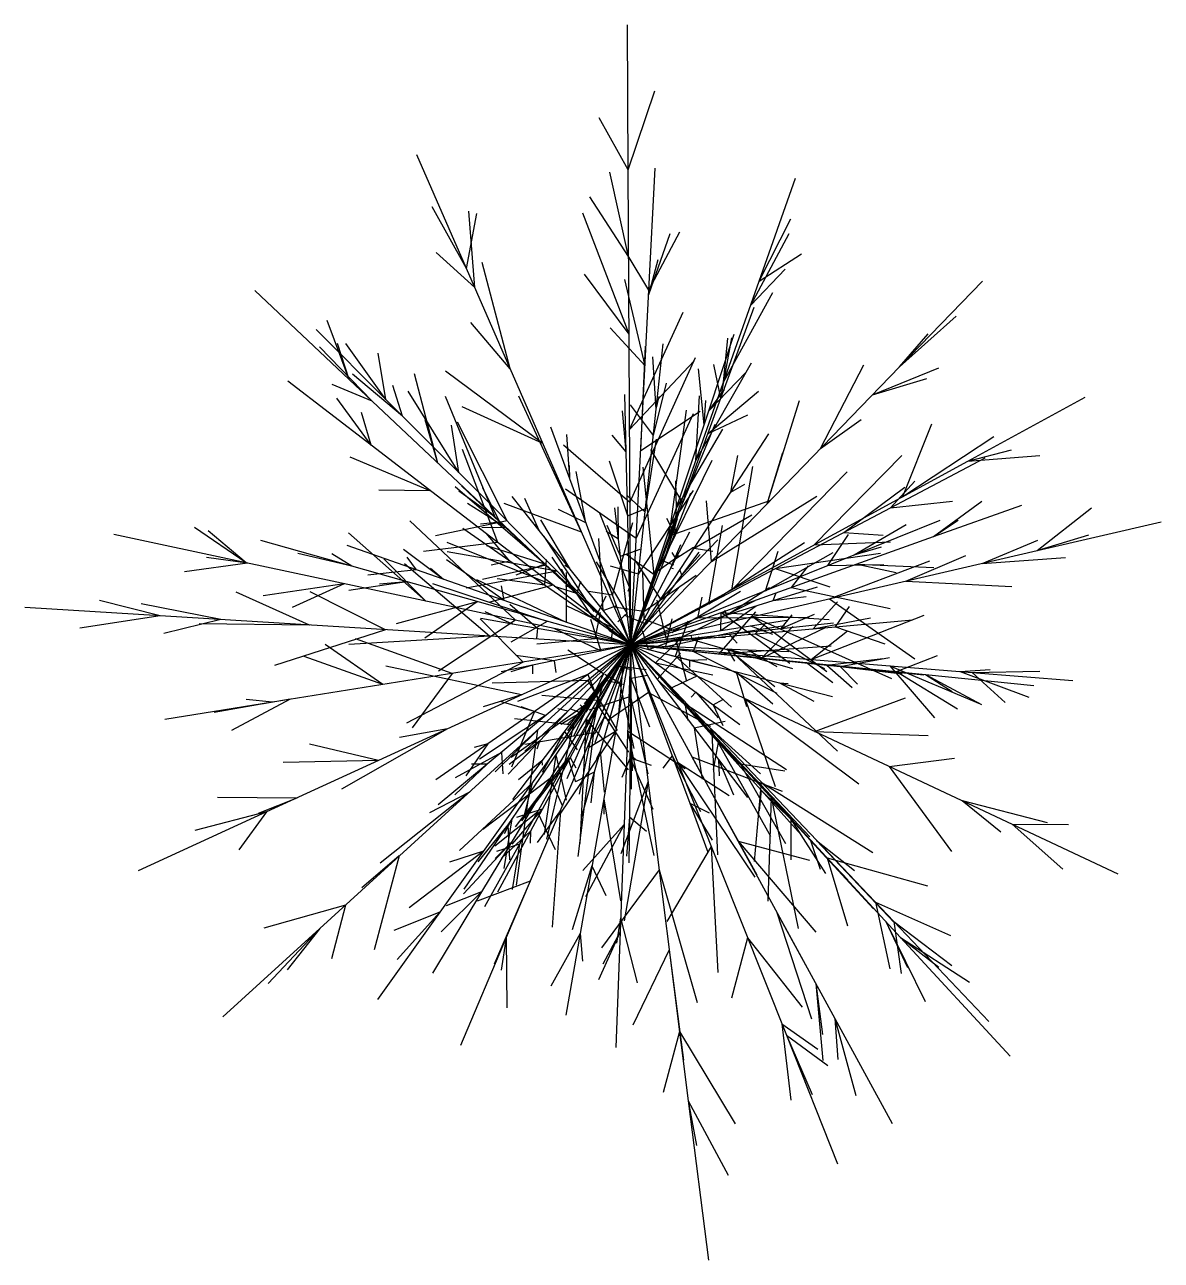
# Model space of a CAD drawing. Extents: x 1411 to 1626, y 451 to 685.
import ezdxf

# ---------------------------------------------------------------- set-up
doc = ezdxf.new("R2010")
doc.units = 0
doc.header["$LTSCALE"] = 48
doc.layers.get('0').update_dxf_attribs({"linetype": 'CONTINUOUS'})

# ---------------------------------------------------------------- blocks, each defined once
blk = doc.blocks.new('*U0')
for p, q in [((-0.48, 89.79, 178.66), (-0.63, 117.24, 191.72)), ((-0.48, 89.79, 178.66), (4.56, 104.74, 179.14)), ((-0.48, 89.79, 178.66), (-5.95, 99.64, 190)), ((-31.07, 71.14, 193.37), (-40.47, 92.65, 203.35)), ((-0.4, 73.44, 170.89), (-3.98, 89.39, 168.75)), ((0, 0, 135.95), (-0.48, 89.79, 178.66)), ((3.43, 67.05, 248.98), (4.61, 90.1, 263.06)), ((24.27, 68.74, 224.64), (31.15, 88.21, 234.44)), ((-0.4, 73.44, 170.89), (-7.71, 84.71, 184.02)), ((-31.07, 71.14, 193.37), (-37.57, 82.79, 191.72)), ((-29.51, 67.55, 191.71), (-30.59, 82, 192.12)), ((-31.07, 71.14, 193.37), (-29.1, 81.54, 202.18)), ((-0.32, 58.74, 163.89), (-9.04, 81.62, 160.67)), ((24.27, 68.74, 224.64), (30.25, 80.56, 223.48)), ((3.39, 66.27, 248.51), (7.43, 77.76, 249.24)), ((3.43, 67.05, 248.98), (9.3, 78.1, 251.05)), ((22.67, 64.21, 222.37), (29.92, 77.8, 221.27)), ((-29.51, 67.55, 191.71), (-36.82, 74.2, 201.54)), ((3.43, 67.05, 248.98), (-0.49, 73.52, 256.65)), ((3.39, 66.27, 248.51), (5.15, 72.86, 260.02)), ((24.27, 68.74, 224.64), (32.25, 73.91, 232.73)), ((0, 0, 160.36), (-31.07, 71.14, 193.37)), ((-22.81, 52.22, 184.59), (-28.12, 72.31, 180.14)), ((-0.32, 58.74, 163.89), (-8.73, 70.06, 183.74)), ((22.67, 64.21, 222.37), (29.17, 71.01, 233.15)), ((2.7, 52.74, 240.25), (-1.15, 69.08, 241.63)), ((0, 0, 190.05), (24.27, 68.74, 224.64)), ((50.83, 52.56, 218.64), (66.51, 68.78, 229.65)), ((-53.22, 50.15, 205.02), (-71.07, 66.98, 217.8)), ((0, 0, 208.04), (3.43, 67.05, 248.98)), ((17.54, 49.69, 215.06), (26.86, 66.64, 213.17)), ((17.05, 46.67, 267.6), (23.32, 63.82, 281.35)), ((-53.22, 50.15, 205.02), (-57.39, 61.3, 206.47)), ((-22.81, 52.22, 184.59), (-30.23, 60.97, 198.91)), ((-0.22, 40.71, 155.32), (9.92, 62.87, 151.04)), ((50.83, 52.56, 218.64), (61.52, 62.15, 216.75)), ((-46.31, 46.4, 254.59), (-59.51, 59.62, 267.07)), ((2.7, 52.74, 240.25), (-3.91, 59.97, 250.68)), ((14.76, 44.25, 293.64), (19.58, 58.72, 305.23)), ((50.83, 52.56, 218.64), (56.22, 58.78, 230.33)), ((-48.89, 46.07, 201.92), (-58.87, 56.35, 201.05)), ((-53.22, 50.15, 205.02), (-55.46, 56.98, 215.57)), ((-46.31, 46.4, 254.59), (-53.85, 57.01, 255.96)), ((1.88, 36.78, 230.5), (2.81, 56.46, 227.6)), ((4.82, 44.58, 333.52), (6.15, 56.91, 344.85)), ((17.05, 46.67, 267.6), (19.09, 58.06, 269.65)), ((17.54, 49.69, 215.06), (18.37, 57.98, 228.46)), ((-46.31, 46.4, 254.59), (-47.78, 55.18, 263.21)), ((-0.15, 26.94, 148.76), (12.27, 54.31, 143.72)), ((4.82, 44.58, 333.52), (4.19, 54.47, 335.28)), ((-16.64, 38.1, 178.04), (-35.05, 51.78, 175.54)), ((-0.22, 40.71, 155.32), (11.97, 53.68, 174.17)), ((0, 0, 182.95), (50.83, 52.56, 218.64)), ((12.32, 34.88, 207.6), (22.82, 53.35, 202.11)), ((13.87, 41.59, 291.5), (12.81, 52.21, 295.46)), ((14.76, 44.25, 293.64), (21.85, 51.55, 295.99)), ((17.05, 46.67, 267.6), (15.7, 52.98, 275.92)), ((35.89, 37.11, 208.15), (44.09, 52.94, 207.21)), ((45.69, 47.25, 215.03), (58.27, 52.4, 215.5)), ((-49.07, 37.74, 272.4), (-64.83, 49.87, 285.05)), ((-48.89, 46.07, 201.92), (-56.44, 49.22, 215.53)), ((0, 0, 166.91), (-53.22, 50.15, 205.02)), ((-43.14, 43.22, 251.59), (-52.63, 51.19, 252.99)), ((-43.14, 43.22, 251.59), (-45, 49.06, 261.82)), ((-36.46, 34.36, 193.02), (-40.87, 51.24, 193.46)), ((4.28, 39.59, 328.93), (6.74, 49.47, 330.94)), ((45.69, 47.25, 215.03), (55.97, 50.36, 225.07)), ((-32.53, 32.59, 241.56), (-42.08, 47.98, 240.71)), ((-25.66, 24.18, 185.28), (-35.04, 46.99, 182.55)), ((-9.32, 21.34, 170.27), (-21.17, 47.04, 160.03)), ((-0.85, 36.5, 353.5), (-1.1, 47.37, 364.91)), ((4.82, 44.58, 333.52), (5.36, 46.99, 341.73)), ((12.32, 34.88, 207.6), (13.02, 47.08, 228.3)), ((14.61, 39.98, 262.24), (24.15, 47.96, 265.21)), ((14.76, 44.25, 293.64), (17.75, 48.26, 303.59)), ((63.71, 34.71, 166.58), (85.93, 46.82, 177.48)), ((-49.07, 37.74, 272.4), (-55.57, 46.63, 273.87)), ((0, 0, 210.79), (-46.31, 46.4, 254.59)), ((-16.64, 38.1, 178.04), (-31.85, 44.99, 194.15)), ((4.28, 39.59, 328.93), (-0.06, 45.36, 338.21)), ((0, 0, 230.17), (17.05, 46.67, 267.6)), ((0, 0, 292.53), (4.82, 44.58, 333.52)), ((7.28, 20.62, 200.43), (10.52, 44.4, 193.2)), ((13.87, 41.59, 291.5), (14.21, 46.19, 301.23)), ((25.81, 26.69, 201.07), (31.93, 46.2, 199.47)), ((-49.07, 37.74, 272.4), (-50.92, 43.92, 280.11)), ((-36.46, 34.36, 193.02), (-38.86, 42.52, 208.3)), ((-23.4, 23.44, 232.92), (-32.74, 42.14, 230.36)), ((-0.85, 36.5, 353.5), (-1.54, 44.25, 355.98)), ((0, 0, 258.19), (14.76, 44.25, 293.64)), ((1.03, 20.11, 220.32), (11.87, 43.74, 218.32)), ((1.88, 36.78, 230.5), (13.13, 44.21, 243.67)), ((14.61, 39.98, 262.24), (22.14, 43.49, 273.15)), ((35.89, 37.11, 208.15), (43.54, 42.61, 226.56)), ((-32.53, 32.59, 241.56), (-33.92, 41.56, 253.79)), ((-11.53, 31.4, 366.68), (-15.12, 41.17, 376.5)), ((-11.53, 31.4, 366.68), (-12.11, 39.77, 368.42)), ((8.63, 25.86, 278.91), (17.4, 40.77, 278.25)), ((9.82, 26.88, 251.73), (15.95, 41.76, 251.27)), ((18.92, 28.89, 341.54), (26.13, 39.91, 354.3)), ((51.47, 28.04, 160.57), (56.95, 41.78, 171.44)), ((0, 0, 233), (-49.07, 37.74, 272.4)), ((-0.15, 26.94, 148.76), (-12.74, 37.75, 171.81)), ((-0.85, 36.5, 353.5), (-3.51, 39.67, 360.77)), ((2.72, 25.11, 315.61), (4.86, 38.9, 317.06)), ((51.47, 28.04, 160.57), (68.66, 39.42, 158.51)), ((-37.9, 29.16, 263.43), (-53.03, 35.52, 264.53)), ((-25.14, 19.34, 253.19), (-31.79, 36.96, 254.67)), ((0, 0, 315.18), (-0.85, 36.5, 353.5)), ((9.82, 26.88, 251.73), (3.82, 36.97, 266.25)), ((18.92, 28.89, 341.54), (20.26, 35.84, 344.79)), ((25.81, 26.69, 201.07), (28.75, 36.4, 221.15)), ((34.69, 18.9, 152.34), (51.23, 35.81, 147.4)), ((49.11, 25.94, 244.12), (67, 35.38, 258.09)), ((63.71, 34.71, 166.58), (71.96, 36.88, 177.38)), ((63.71, 34.71, 166.58), (77.33, 35.78, 166.57)), ((-11.53, 31.4, 366.68), (-11.58, 33.91, 373.68)), ((-8.49, 23.11, 358.35), (-10.32, 32.76, 359.33)), ((-0.57, 24.39, 340.79), (-4.03, 34.71, 344.05)), ((0, 0, 135.32), (63.71, 34.71, 166.58)), ((4.43, 13.28, 268.83), (2.34, 33.63, 269)), ((5.12, 14, 241.4), (15.41, 34.9, 238.42)), ((19.11, 10.41, 144.7), (23.08, 33.71, 164.32)), ((19.11, 10.41, 144.7), (40.91, 32.74, 134.72)), ((0, 0, 335.14), (-11.53, 31.4, 366.68)), ((8.63, 25.86, 278.91), (8.51, 31.04, 294.09)), ((18.92, 28.89, 341.54), (21.56, 30.37, 348.56)), ((49.11, 25.94, 244.12), (53.71, 30.93, 254.18)), ((-37.9, 29.16, 263.43), (-47.66, 29.27, 273.87)), ((-15.97, 15.05, 178.34), (-33.2, 29.91, 171.2)), ((-25.66, 24.18, 185.28), (-32.49, 29.09, 207.36)), ((-24.76, 23.23, 361.67), (-32.03, 30.06, 373.13)), ((-24.76, 23.23, 361.67), (-27.94, 29.68, 364.04)), ((-17.3, 21.64, 395.73), (-22.42, 28.04, 406.03)), ((1.03, 20.11, 220.32), (-12.32, 29.42, 235.61)), ((2.72, 25.11, 315.61), (-0.71, 28.26, 330.19)), ((0, 0, 308.08), (18.92, 28.89, 341.54)), ((1.45, 13.37, 304.83), (11.83, 29.2, 306.96)), ((8.32, 21.03, 387.87), (11.37, 28.75, 398.56)), ((15.25, 15.77, 193.66), (35.16, 28.11, 187.79)), ((40.26, 21.26, 237.21), (51.83, 29.82, 237.99)), ((-23.68, 22.23, 359.98), (-30.89, 26.71, 362.25)), ((-9.32, 21.34, 170.27), (-23.93, 26.72, 193.29)), ((-17.3, 21.64, 395.73), (-20.02, 27.7, 398.13)), ((-2.31, 20.01, 410.57), (-2.99, 25.93, 419.64)), ((-2.31, 20.01, 410.57), (-2.38, 26.08, 413.27)), ((-0.57, 24.39, 340.79), (2.97, 25.83, 352.58)), ((0, 0, 205.76), (49.11, 25.94, 244.12)), ((7.28, 20.62, 200.43), (26.51, 27.37, 220.52)), ((8.32, 21.03, 387.87), (8.71, 26.92, 390.67)), ((15.25, 15.77, 193.66), (14.29, 27.22, 214.51)), ((49.11, 25.94, 244.12), (60.8, 27.17, 248)), ((57.24, 20.47, 270.47), (66.37, 27.2, 273.33)), ((57.24, 20.47, 270.47), (73.96, 26.45, 282.52)), ((76.81, 17.84, 187.1), (87.13, 25.94, 187.82)), ((-21.82, 4.66, 203.6), (-41.75, 23.45, 202.97)), ((-23.4, 23.44, 232.92), (-36.89, 20.65, 250.25)), ((-11.53, 14.42, 384.13), (-17, 23.62, 386.54)), ((-8.49, 23.11, 358.35), (-13.65, 25.59, 367.99)), ((-0.25, 10.95, 326.67), (-5.91, 25.05, 327.13)), ((6.26, 15.83, 380.67), (8.81, 23.91, 382.8)), ((8.32, 21.03, 387.87), (6.82, 23.92, 393.4)), ((11.96, 18.27, 329.24), (22.91, 24.62, 333.29)), ((42.27, 17.02, 288.11), (58.53, 23.56, 301.88)), ((57.24, 20.47, 270.47), (61.93, 23.56, 281.11)), ((-72.73, 15.52, 228), (-82.48, 22.23, 227.94)), ((-72.73, 15.52, 228), (-79.93, 21.57, 238.6)), ((-38.72, 8.26, 211.7), (-53.35, 21.17, 210.06)), ((-22.87, 15.86, 369.31), (-31.75, 22.01, 380.17)), ((-24.76, 23.23, 361.67), (-28.4, 22.81, 368.47)), ((-23.68, 22.23, 359.98), (-28.17, 22.12, 367.19)), ((-22.87, 15.86, 369.31), (-27.34, 21.13, 372.13)), ((0, 0, 322.67), (-24.76, 23.23, 361.67)), ((-17.3, 21.64, 395.73), (-17.95, 22.77, 401.59)), ((0, 0, 360.94), (-17.3, 21.64, 395.73)), ((-2.31, 20.01, 410.57), (-4.66, 21.44, 416.29)), ((-1.94, 16.77, 405.6), (-4.44, 22.58, 408.89)), ((-3.46, 9.42, 344.61), (0.36, 23.15, 348.48)), ((0, 0, 358.74), (8.32, 21.03, 387.87)), ((8.5, 16.32, 434.17), (11.15, 21.41, 442.08)), ((14.73, 7.78, 217.27), (17.37, 22.56, 235.52)), ((40.26, 21.26, 237.21), (47.74, 20.72, 249.15)), ((42.27, 17.02, 288.11), (52.08, 22.78, 290)), ((76.81, 17.84, 187.1), (100.3, 23.29, 196.27)), ((-72.73, 15.52, 228), (-97.76, 20.87, 240)), ((-52.74, 14.88, 303.15), (-69.96, 19.73, 316.46)), ((-40.51, 14.18, 337.09), (-53.63, 18.77, 351.13)), ((-25.14, 19.34, 253.19), (-39.17, 17.65, 266.51)), ((-14.72, 11.32, 244.82), (-34.74, 19.35, 240.79)), ((-16.25, 15.25, 348.27), (-27.19, 18.72, 353.05)), ((-7.43, 6.97, 334.37), (-16.38, 20.48, 334.6)), ((-5.19, 6.49, 371.38), (-6.01, 20.12, 375.72)), ((0, 0, 379.91), (-2.31, 20.01, 410.57)), ((0, 0, 229.24), (57.24, 20.47, 270.47)), ((5.67, 8.67, 318.12), (16.46, 19.84, 317.6)), ((7.58, 14.57, 431.43), (9.49, 18.99, 433.21)), ((14.73, 7.78, 217.27), (32.86, 19.37, 213.9)), ((34.69, 18.9, 152.34), (49.09, 19.49, 170.58)), ((37.29, 15.02, 283.9), (41.15, 20.87, 294.14)), ((66.41, 15.42, 183.05), (76.96, 19.8, 196.78)), ((76.81, 17.84, 187.1), (86.62, 20.82, 198.05)), ((-72.47, 15.47, 227.87), (-80.21, 16.51, 238.81)), ((-52.74, 14.88, 303.15), (-62.92, 17.28, 303.76)), ((-52.74, 14.88, 303.15), (-56.52, 17.23, 311.8)), ((-35.42, 12.4, 331.64), (-42.99, 18.03, 333.57)), ((-40.51, 14.18, 337.09), (-42.28, 16.62, 345.02)), ((-13.89, 13.92, 223.93), (-34.72, 17.62, 226.93)), ((-6.86, 4.76, 349.74), (-14.85, 16.6, 351.95)), ((-1.94, 16.77, 405.6), (1.75, 18.13, 412.59)), ((4.43, 13.28, 268.83), (-0.93, 17.15, 287.6)), ((0, 0, 157.14), (76.81, 17.84, 187.1)), ((0, 0, 252.34), (42.27, 17.02, 288.11)), ((5.12, 14, 241.4), (9.12, 16.89, 266.42)), ((8.5, 16.32, 434.17), (7.81, 17.47, 438.84)), ((8.5, 16.32, 434.17), (11.86, 18.47, 436.39)), ((9.68, 13.16, 424.84), (12.91, 17.55, 432.45)), ((9.68, 13.16, 424.84), (13.14, 17.08, 426.86)), ((11.96, 18.27, 329.24), (15.53, 17.72, 340.21)), ((25.47, 10.25, 273.89), (27.9, 17.71, 286.65)), ((25.47, 10.25, 273.89), (38.25, 17.45, 274.31)), ((27.32, 14.43, 227.1), (47.2, 17.32, 227.26)), ((42.27, 17.02, 288.11), (47.4, 18.54, 298.65)), ((52.02, 12.08, 177.43), (63.37, 16.9, 196.17)), ((66.41, 15.42, 183.05), (82.17, 16.54, 179.15)), ((-72.47, 15.47, 227.87), (-84.39, 13.81, 229.63)), ((0, 0, 193.14), (-72.73, 15.52, 228)), ((0, 0, 262.41), (-52.74, 14.88, 303.15)), ((-40.51, 14.18, 337.09), (-49.73, 13.17, 340.4)), ((-38.72, 8.26, 211.7), (-46.69, 16.29, 231.1)), ((-26.7, 1.65, 144.9), (-42.8, 15.36, 169.37)), ((0, 0, 293.71), (-40.51, 14.18, 337.09)), ((-35.42, 12.4, 331.64), (-37.89, 14.44, 341.59)), ((-23.93, 8.38, 319.34), (-34.83, 16.06, 320.64)), ((-15.97, 15.05, 178.34), (-28.04, 12.39, 198.87)), ((-22.87, 15.86, 369.31), (-26.39, 15.06, 375.58)), ((0, 0, 341.35), (-22.87, 15.86, 369.31)), ((-16.25, 15.25, 348.27), (-21.73, 13.2, 360.43)), ((-16.26, 11.27, 361.23), (-15.95, 16.12, 370.63)), ((-11.36, 10.84, 437.24), (-14.89, 14.21, 444.27)), ((-11.36, 10.84, 437.24), (-13.11, 14.33, 439.56)), ((-11.53, 14.42, 384.13), (-12.45, 15.03, 393.5)), ((-0.69, 6, 389.11), (-6.47, 15.72, 391.51)), ((1.45, 13.37, 304.83), (-3.84, 14.89, 324.12)), ((0, 0, 408.78), (8.5, 16.32, 434.17)), ((5.67, 8.67, 318.12), (0.85, 16.03, 334.72)), ((6.26, 15.83, 380.67), (8.11, 15.16, 388.63)), ((7.58, 14.57, 431.43), (8.01, 14.42, 437.31)), ((9.68, 13.16, 424.84), (9.31, 14.07, 430.26)), ((27.32, 14.43, 227.1), (37.61, 11.01, 241.77)), ((30.36, 10.86, 251.11), (33.63, 14.96, 271.73)), ((37.29, 15.02, 283.9), (47.82, 15.19, 286.69)), ((37.56, 8.72, 171.79), (56.53, 15.91, 165.72)), ((42.79, 15.3, 260.06), (57.28, 14.64, 260.16)), ((42.79, 15.3, 260.06), (50.16, 13.7, 272.07)), ((-42.4, 11.96, 295.17), (-53.3, 10.27, 298.26)), ((-42.4, 11.96, 295.17), (-47.5, 11.47, 308.47)), ((-13.89, 13.92, 223.93), (-31.11, 10.74, 244.04)), ((-12.15, 4.25, 306.73), (-29.12, 12.32, 306.77)), ((-16.26, 11.27, 361.23), (-25.29, 12.52, 364.49)), ((-12.15, 4.25, 306.73), (-12.17, 13.68, 323.05)), ((-10.18, 9.71, 434.89), (-9.41, 12.03, 440.5)), ((0, 0, 402.02), (9.68, 13.16, 424.84)), ((2.55, 4.9, 416.39), (2.29, 13.8, 419.44)), ((2.49, 6.31, 367.48), (12.38, 13.18, 369.83)), ((52.02, 12.08, 177.43), (72.06, 11.05, 173.34)), ((-60.77, 3.75, 155.23), (-74.61, 9.95, 169.97)), ((-54.21, 11.57, 219.12), (-69.48, 9.26, 218.53)), ((-54.21, 11.57, 219.12), (-64.03, 7.05, 230.19)), ((-46.38, 2.86, 150.87), (-60.59, 10.02, 172.27)), ((-15.82, 4.46, 274.64), (-37.44, 11.57, 272.52)), ((-14.72, 11.32, 244.82), (-26.67, 8.08, 265.24)), ((-23.93, 8.38, 319.34), (-24.45, 11.17, 331.93)), ((-10.18, 9.71, 434.89), (-14.45, 11.02, 437.5)), ((-11.36, 10.84, 437.24), (-12.31, 11.09, 442.55)), ((0, 0, 414.66), (-11.36, 10.84, 437.24)), ((-3.46, 9.42, 344.61), (-8.02, 10.12, 358.42)), ((-0.25, 10.95, 326.67), (-0.58, 10.08, 342.26)), ((2.9, 3.95, 408.87), (9.02, 10.72, 410.72)), ((8.08, 2.52, 362.04), (20.72, 10.18, 362.46)), ((18.08, 5.63, 374.53), (26.23, 10.84, 377.35)), ((26.94, 8.39, 385.59), (35.28, 10.99, 396.01)), ((26.94, 8.39, 385.59), (27.47, 9.88, 392.01)), ((30.36, 10.86, 251.11), (49.05, 6.87, 253.47)), ((-88.99, 5.49, 163.78), (-114.59, 7.07, 171.54)), ((-88.99, 5.49, 163.78), (-100.45, 8.39, 174.13)), ((-77.53, 4.78, 160.31), (-92.57, 7.77, 155.43)), ((-29.01, 8.18, 284.82), (-44.35, 3.99, 288.3)), ((-29.01, 8.18, 284.82), (-38.94, 1.28, 297.88)), ((-17.62, 3.1, 410.71), (-22.89, 7.67, 414.73)), ((-3.41, 3.25, 421.43), (-12.04, 7.33, 423.09)), ((-6.86, 4.76, 349.74), (-4.68, 9.28, 362.14)), ((-5.19, 6.49, 371.38), (-2.61, 7.45, 384.68)), ((2.49, 6.31, 367.48), (-3.19, 7.12, 380.16)), ((0, 0, 434.58), (-0.27, 8.39, 444.35)), ((0, 0, 351.95), (26.94, 8.39, 385.59)), ((6.78, 1.08, 389.22), (4.99, 8.46, 399.52)), ((8.53, 0.93, 344.99), (23.52, 8.38, 346.24)), ((12.68, 5.11, 263.07), (13.49, 9.05, 284)), ((17.06, 2.73, 404.93), (23.72, 7.42, 409.17)), ((26.94, 8.39, 385.59), (33.17, 9.17, 387.6)), ((34.46, 3.06, 321.74), (39.08, 8.16, 330.92)), ((37.56, 8.72, 171.79), (53.71, -2.64, 187.44)), ((38.72, 3.43, 326.13), (41.33, 7.28, 333.51)), ((-88.99, 5.49, 163.78), (-104.15, 3.16, 160.95)), ((0, 0, 136.81), (-88.99, 5.49, 163.78)), ((-77.53, 4.78, 160.31), (-88.29, 2.15, 174.36)), ((-20.32, -3.25, 229.23), (-28.5, 4.96, 246.52)), ((-22.38, 3.94, 417.54), (-28.36, 5, 426.12)), ((-22.38, 3.94, 417.54), (-27.53, 6.25, 419.93)), ((-5.58, -1.16, 399.94), (-7.52, 4.79, 409.23)), ((-7.43, 6.97, 334.37), (-6.96, 6.32, 349.93)), ((-6.71, 1.18, 395.07), (-5.73, 6.14, 404.35)), ((-0.69, 6, 389.11), (-2.42, 4.39, 401.15)), ((2.9, 3.95, 408.87), (-1.25, 5.6, 417.83)), ((2.55, 4.9, 416.39), (8.54, 2.61, 425.53)), ((6.64, -0.28, 379.15), (7.81, 4.96, 389.96)), ((12.68, 5.11, 263.07), (33.72, 5.25, 261.96)), ((16.72, -1.68, 238.25), (23.67, 6.28, 256.8)), ((17.06, 2.73, 404.93), (17.07, 5.96, 412.82)), ((17.17, 6.14, 241.61), (37.53, 4.79, 238.1)), ((17.17, 6.14, 241.61), (30.07, -3.47, 260.72)), ((18.08, 5.63, 374.53), (17.77, 6.49, 385.7)), ((22.61, 3.61, 413.41), (29.47, 4.71, 423.89)), ((23.04, 5.35, 166.13), (49.27, -6.35, 160.22)), ((23.04, 5.35, 166.13), (37.08, -5.04, 188.48)), ((28.44, 3.1, 369.19), (34.74, 5.82, 371.92)), ((28.44, 3.1, 369.19), (30.53, 5.67, 375.64)), ((34.13, -2.76, 218.73), (55.5, 5.62, 217.16)), ((34.46, 3.06, 321.74), (45.31, 5.15, 325.23)), ((38.72, 3.43, 326.13), (53.27, 4.72, 341.11)), ((-60.77, 3.75, 155.23), (-81.61, 4.01, 147.49)), ((-46.38, 2.86, 150.87), (-67.38, -3.91, 143.43)), ((-21.82, 4.66, 203.6), (-36.32, -4.95, 218.96)), ((-22.38, 3.94, 417.54), (-22.68, 4.17, 423.74)), ((-15.82, 4.46, 274.64), (-22.65, 0.54, 296.18)), ((0, 0, 385.44), (-22.38, 3.94, 417.54)), ((-17.62, 3.1, 410.71), (-17.81, 1.28, 418.23)), ((-5.58, -1.16, 399.94), (-14.46, 3.11, 404.66)), ((0, 0, 453.19), (-4.14, 2.73, 460)), ((-3.41, 3.25, 421.43), (-3.79, 0.64, 430.06)), ((0, 0, 461.01), (-1.98, 2.37, 466.49)), ((0, 0, 378.86), (22.61, 3.61, 413.41)), ((0, 0, 286.25), (38.72, 3.43, 326.13)), ((0, 0, 334.62), (28.44, 3.1, 369.19)), ((3.34, -0.86, 429.92), (2.19, 2.68, 437.39)), ((6.64, -0.28, 379.15), (20.34, 2.68, 381.59)), ((8.08, 2.52, 362.04), (7.85, 2.31, 375.36)), ((8.43, -2.15, 357.87), (10.86, 4.56, 371.27)), ((18.62, 2.03, 357.25), (29.04, 3.67, 359.93)), ((22.61, 3.61, 413.41), (22.6, 3.55, 419.63)), ((22.61, 3.61, 413.41), (26.78, 2.03, 416.85)), ((23.5, 2.08, 310.46), (25.36, 3.86, 325.02)), ((24.73, -2.53, 300.71), (30.67, 3.51, 312.9)), ((24.73, -2.53, 300.71), (36.96, 3.33, 304.14)), ((28.44, 3.1, 369.19), (38.3, 4.18, 381.18)), ((34.13, -2.76, 218.73), (40.98, 2.69, 236.1)), ((38.72, 3.43, 326.13), (48.01, 0.21, 329.27)), ((0, 0, 167.66), (-68.84, -31.54, 205.31)), ((0, 0, 216.73), (-67.73, -10.82, 258.4)), ((0, 0, 142.14), (-58.81, -53.61, 182.74)), ((-46.89, -7.49, 245.57), (-57.78, 0.09, 257.89)), ((-26.7, 1.65, 144.9), (-53.3, 0.11, 127.86)), ((-33.77, -5.39, 237.5), (-52.06, 1.14, 236.17)), ((0, 0, 193.82), (-36.1, -50.53, 233.04)), ((0, 0, 240.69), (-28.19, -46.65, 284.49)), ((0, 0, 300.4), (-27.14, -22.51, 339.08)), ((0, 0, 326.36), (-27, -18.71, 361.41)), ((0, 0, 196.55), (-23.54, -55.31, 233.38)), ((0, 0, 267.37), (-23.22, -33.98, 301.28)), ((0, 0, 273.05), (-21.03, -37.66, 312.66)), ((0, 0, 301.15), (-18.96, -35.18, 344.54)), ((0, 0, 391.41), (-18.59, -3.85, 419.84)), ((-6.71, 1.18, 395.07), (-17.75, 0.13, 396.57)), ((0, 0, 341.45), (-17.25, -18.16, 372.52)), ((0, 0, 361.64), (-16.79, -21.89, 395.42)), ((0, 0, 243.64), (-9.59, -54.53, 287.66)), ((0, 0, 415.92), (-9.5, -12.85, 443.78)), ((0, 0, 367.39), (-6.92, -24.05, 396.32)), ((0, 0, 420.54), (-5.02, -13.63, 444.91)), ((0, 0, 223.29), (-2.01, -54.2, 257.66)), ((0, 0, 461.01), (-1.85, -3.19, 466.9)), ((0, 0, 453.19), (-1.78, -4.51, 461.71)), ((0, 0, 434.58), (-0.31, -10.9, 443.81)), ((0, 0, 348.54), (-0.27, -32.47, 383.66)), ((0, 0), (0, 0, 423.25)), ((0, 0, 126.98), (10.88, -86.14, 163.12)), ((0, 0, 132.26), (51.02, -55.29, 161.93)), ((0, 0, 148.47), (38.56, -70.58, 187.31)), ((0, 0, 155.65), (49.74, -52.3, 188.58)), ((0, 0, 173.27), (29.42, -73.76, 214.9)), ((0, 0, 176.95), (72.13, -33.89, 213.55)), ((0, 0, 198.74), (64.52, -5.21, 236.53)), ((0, 0, 228.03), (55.73, -5.6, 262.09)), ((0, 0, 246.03), (34, -36.95, 280.2)), ((0, 0, 280.01), (39.59, -4.06, 313.15)), ((0, 0, 305.85), (24.65, -27.44, 339.38)), ((0, 0, 327.98), (11.15, -29.89, 365.13)), ((0, 0, 330.48), (16.59, -21.67, 361.77)), ((0, 0, 348.92), (28.1, -7.17, 378.74)), ((0, 0, 371.32), (22.13, -0.92, 397.42)), ((0, 0, 396.86), (0.06, -20.92, 427.04)), ((0, 0, 400.62), (15.58, -11.33, 426.32)), ((0, 0, 423.25), (11.13, -2.88, 445.47)), ((0, 0, 423.25), (0, 0, 461.01)), ((0, 0, 461.01), (0, 0, 475.63)), ((3.34, -0.86, 429.92), (10.61, 1.78, 433.15)), ((4.67, -3.4, 408.33), (8.91, 0.67, 417.1)), ((6.78, 1.08, 389.22), (17.93, 1.48, 391.42)), ((8.53, 0.93, 344.99), (10.51, -6.86, 356.3)), ((11.62, 1.03, 298.22), (11.43, 1.77, 319.1)), ((11.62, 1.03, 298.22), (30.55, -4.44, 301.33)), ((11.88, -1.22, 289.95), (12.87, 1.57, 307.09)), ((18.62, 2.03, 357.25), (20.1, 0.36, 367.13)), ((23.5, 2.08, 310.46), (36.66, -4.43, 316.68)), ((-46.89, -7.49, 245.57), (-61.73, -2.19, 247.29)), ((-14.47, -3, 413.54), (-21.73, -1.98, 416.58)), ((-5.17, -5.45, 350.77), (-11.91, -0.99, 361.28)), ((4.98, -6.5, 339.87), (9.42, -1.54, 355.86)), ((8.43, -2.15, 357.87), (19.06, -11.79, 359.66)), ((11.88, -1.22, 289.95), (27.61, -9.1, 288.77)), ((16.72, -1.68, 238.25), (37.87, -0.14, 235.19)), ((18.21, -0.76, 392.8), (25.83, -2.66, 395.55)), ((18.21, -0.76, 392.8), (19.61, -3.07, 401.02)), ((19.35, -1.56, 210.08), (39.06, -20.07, 210.2)), ((19.35, -1.56, 210.08), (27.22, -7.85, 233.15)), ((22.13, -0.92, 397.42), (27.6, -4.06, 400.73)), ((22.13, -0.92, 397.42), (23.05, -1.21, 404.2)), ((22.13, -0.92, 397.42), (29.9, -1.25, 406.59)), ((50.22, -5.05, 258.72), (57.99, -2.02, 270.15)), ((-20.65, -9.46, 178.95), (-46.28, -4, 177.97)), ((-20.32, -3.25, 229.23), (-42.4, -14.78, 224.79)), ((-18.59, -3.85, 419.84), (-24.51, -5.08, 428.89)), ((-18.59, -3.85, 419.84), (-22.7, -5.1, 422.36)), ((-18.59, -3.85, 419.84), (-18.6, -5.45, 424.93)), ((-14.47, -3, 413.54), (-14.16, -5.2, 419.98)), ((-2.85, -3.85, 424.28), (-8.84, -11.15, 426.1)), ((-2.85, -3.85, 424.28), (0.21, -4.72, 433.32)), ((-1.51, -4.09, 427.85), (-2.37, -13.64, 429.86)), ((-1.51, -4.09, 427.85), (2.94, -4.64, 434.87)), ((4.67, -3.4, 408.33), (15.52, -5.65, 411.15)), ((11.13, -2.88, 445.47), (11.11, -4.19, 449.19)), ((11.13, -2.88, 445.47), (14.4, -2.78, 447.74)), ((11.13, -2.88, 445.47), (15.62, -4.03, 454.43)), ((33.25, -3.34, 248.35), (51.31, -5.45, 244.44)), ((33.25, -3.34, 248.35), (38.2, -7.09, 266.49)), ((37.05, -3.8, 311.02), (47.65, -2.59, 312.61)), ((37.05, -3.8, 311.02), (41.88, -8.04, 319.1)), ((39.59, -4.06, 313.15), (48.91, -2.36, 315.53)), ((39.59, -4.06, 313.15), (42.9, -7.42, 320.99)), ((39.59, -4.06, 313.15), (55.41, -5.68, 326.39)), ((48.97, -3.96, 227.42), (66.04, -11.16, 227.94)), ((48.97, -3.96, 227.42), (57.45, -13.79, 239.47)), ((62.25, -5.03, 235.21), (67.95, -4.61, 246.68)), ((-33.77, -5.39, 237.5), (-41.35, -15.66, 253.28)), ((-8.14, -6.75, 312), (-26.18, -7.22, 316.16)), ((-8.1, -5.61, 336.88), (-21.44, -10.7, 337.91)), ((-5.17, -5.45, 350.77), (-10.79, -17.15, 351.87)), ((-5.04, -6.57, 371.77), (-8.84, -19.59, 373.58)), ((-8.14, -6.75, 312), (-2.6, -16.14, 327.3)), ((-8.1, -5.61, 336.88), (-5.75, -11.58, 349.53)), ((-5.04, -6.57, 371.77), (-1.44, -7.41, 385.28)), ((-2.08, -7.22, 376.07), (-4.92, -5.56, 387.08)), ((0.02, -6.28, 405.91), (3.17, -5.71, 415.69)), ((0.02, -6.28, 405.91), (3.53, -15.49, 408.41)), ((4.98, -6.5, 339.87), (16.88, -17.42, 340.34)), ((7.4, -8.23, 315.91), (12.54, -5.84, 330.46)), ((19.93, -5.08, 370.07), (26.89, -11.11, 372.83)), ((19.93, -5.08, 370.07), (21.87, -11.63, 378.79)), ((50.22, -5.05, 258.72), (61.76, -12.07, 259.85)), ((55.73, -5.6, 262.09), (66.31, -11.23, 263.46)), ((55.73, -5.6, 262.09), (60.78, -8.81, 271.75)), ((55.73, -5.6, 262.09), (76.21, -7.66, 274.6)), ((62.25, -5.03, 235.21), (75.27, -9.88, 235.45)), ((64.52, -5.21, 236.53), (77.34, -4.97, 236.74)), ((64.52, -5.21, 236.53), (70.77, -10.89, 245.1)), ((64.52, -5.21, 236.53), (83.59, -6.75, 247.71)), ((3.34, -8.97, 339.13), (-4.26, -14.24, 350.13)), ((-2.08, -7.22, 376.07), (0.61, -19.6, 379.63)), ((3.34, -8.97, 339.13), (15.07, -15.38, 342.87)), ((7.4, -8.23, 315.91), (20.59, -22.54, 314.74)), ((12.29, -8.94, 420.89), (11.43, -9.89, 427.53)), ((12.29, -8.94, 420.89), (16.52, -13.8, 422.73)), ((28.1, -7.17, 378.74), (34.64, -10.63, 381.72)), ((28.1, -7.17, 378.74), (29.75, -7.31, 384.91)), ((28.1, -7.17, 378.74), (38.15, -9.73, 389.41)), ((-67.73, -10.82, 258.4), (-88.08, -14.07, 270.92)), ((-67.73, -10.82, 258.4), (-78.78, -12.79, 258.71)), ((-64.39, -10.28, 256.34), (-75.47, -16.17, 257.44)), ((-67.73, -10.82, 258.4), (-72.71, -10.32, 268.14)), ((-64.39, -10.28, 256.34), (-69.41, -11.16, 268.43)), ((-20.65, -9.46, 178.95), (-27.91, -11.71, 201.82)), ((-18.19, -12.6, 349.97), (-24.61, -10.72, 360.72)), ((-6.96, -10.19, 277.54), (-22.61, -21.28, 277.33)), ((-5.69, -10.55, 314.17), (-16.82, -9.56, 330.18)), ((-5.69, -10.55, 314.17), (-12.11, -25.28, 316.06)), ((-6.31, -11.3, 284.93), (-9.73, -28.23, 284.85)), ((-8.89, -12.03, 442.01), (-9.59, -11.34, 446.55)), ((-6.96, -10.19, 277.54), (-8.48, -12.72, 297.34)), ((-0.08, -9.74, 359.08), (-7.91, -12.34, 370.69)), ((-6.31, -11.3, 284.93), (-0.44, -20.24, 300.16)), ((-0.08, -9.74, 359.08), (3.21, -24.35, 360.17)), ((10.2, -11.08, 256.28), (29.43, -23.55, 251.34)), ((10.2, -11.08, 256.28), (10.82, -14.29, 277.47)), ((15.58, -11.33, 426.32), (17.42, -10.29, 431.82)), ((15.58, -11.33, 426.32), (17.41, -15.21, 428.54)), ((15.58, -11.33, 426.32), (20.63, -15.01, 434.65)), ((21.64, -10.17, 187.93), (43.11, -26.28, 177.29)), ((21.64, -10.17, 187.93), (27.29, -26.73, 208.39)), ((34.75, -16.33, 194.58), (51.92, -9.97, 210.84)), ((-16.11, -13.36, 323.36), (-28.58, -21.59, 325.22)), ((-18.19, -12.6, 349.97), (-22.58, -23.09, 353.25)), ((-10.83, -15.16, 205.58), (-21.99, -13.95, 225.33)), ((-16.11, -13.36, 323.36), (-20.75, -11.7, 334.89)), ((-11.87, -12.5, 362.84), (-20.01, -20.07, 366.46)), ((-11.87, -12.5, 362.84), (-13.79, -12.08, 372.62)), ((-9.5, -12.85, 443.78), (-13.23, -15.01, 446.69)), ((-8.89, -12.03, 442.01), (-12.07, -15.11, 444.95)), ((-9.5, -12.85, 443.78), (-11.99, -16.21, 451.09)), ((-9.5, -12.85, 443.78), (-11.34, -12.16, 447.69)), ((-8.46, -14, 253.83), (-9.66, -37.55, 257.02)), ((-8.46, -14, 253.83), (-0.5, -23.61, 274.94)), ((-5.02, -13.63, 444.91), (-6.93, -16.9, 447.04)), ((-5.02, -13.63, 444.91), (-6.81, -18.48, 453.59)), ((-5.02, -13.63, 444.91), (-4.7, -13.83, 449.66)), ((-34.66, -15.88, 186.61), (-54.67, -27.25, 181.7)), ((-34.66, -15.88, 186.61), (-43.73, -17.5, 206.28)), ((-17.64, -16.08, 154.32), (-25.63, -23.97, 182.87)), ((-17.64, -16.08, 154.32), (-21.64, -45.4, 153.41)), ((-10.83, -15.16, 205.58), (-15.96, -36.71, 204.67)), ((-0.6, -16.26, 233.6), (4.34, -39.78, 227.02)), ((-0.6, -16.26, 233.6), (10.26, -23.38, 251.07)), ((12.01, -15.69, 353.14), (17.85, -14.42, 361.57)), ((12.01, -15.69, 353.14), (13.52, -25.38, 357.65)), ((14.92, -15.69, 165.53), (26.39, -36.15, 157.9)), ((14.92, -15.69, 165.53), (24.51, -24.38, 192.95)), ((34.75, -16.33, 194.58), (56.26, -17.13, 190.79)), ((-17.25, -18.16, 372.52), (-23.18, -24.4, 383.2)), ((-17.25, -18.16, 372.52), (-22.96, -22.61, 375.61)), ((-7.06, -16.59, 207.6), (-20.02, -18.81, 225.63)), ((-17.25, -18.16, 372.52), (-17.75, -19.73, 379.01)), ((-12.54, -16.35, 386.87), (-16.76, -24.12, 388.99)), ((-2.88, -16.36, 256.85), (-13.54, -32.15, 257.68)), ((-12.54, -16.35, 386.87), (-10.11, -19.84, 395.62)), ((-7.06, -16.59, 207.6), (-10.03, -40.01, 201.93)), ((-2.88, -16.36, 256.85), (-7.86, -19.36, 277.82)), ((0.05, -17.68, 422.36), (-0.4, -17.54, 429.35)), ((0.05, -17.68, 422.36), (0.27, -23.79, 424.6)), ((15.31, -16.59, 141.16), (33.87, -36.29, 131.12)), ((15.31, -16.59, 141.16), (16.4, -39.67, 163.78)), ((16.55, -18.41, 328.35), (15.55, -23.53, 340.73)), ((16.55, -18.41, 328.35), (24.75, -26.66, 329)), ((-47.7, -21.86, 193.75), (-60.73, -18.75, 205.93)), ((-27, -18.71, 361.41), (-36.84, -25.52, 374.18)), ((-24.47, -20.3, 335.29), (-33.2, -25.11, 337.9)), ((-27, -18.71, 361.41), (-31.21, -24.75, 363.96)), ((-27, -18.71, 361.41), (-29.63, -19.39, 369.45)), ((-24.47, -20.3, 335.29), (-24.21, -24.38, 344.94)), ((-14.19, -20.77, 288.1), (-16.4, -35.84, 290.24)), ((-14.19, -20.77, 288.1), (-12.21, -29.35, 299.66)), ((-5.77, -20.06, 391.51), (-6.47, -21.53, 399.01)), ((-5.77, -20.06, 391.51), (-5, -27.81, 394.39)), ((0.06, -20.92, 427.04), (-1.69, -25.04, 429.85)), ((0.06, -20.92, 427.04), (1.01, -21.7, 431.65)), ((0.06, -20.92, 427.04), (0.08, -27.28, 436.22)), ((7.81, -20.94, 354.01), (6.07, -23.31, 365.24)), ((7.81, -20.94, 354.01), (13.19, -31.48, 356.56)), ((-47.7, -21.86, 193.75), (-65.75, -22.19, 191.26)), ((-27.14, -22.51, 339.08), (-36.41, -30.21, 352.3)), ((-27.14, -22.51, 339.08), (-33.26, -28.31, 342.32)), ((-27.14, -22.51, 339.08), (-30.14, -22.54, 347.18)), ((-16.79, -21.89, 395.42), (-22.39, -29.2, 406.69)), ((-11.91, -21.34, 295.49), (-21.83, -34.41, 295.45)), ((-16.79, -21.89, 395.42), (-21.24, -25.47, 398.28)), ((-11.47, -21.28, 327.4), (-20.69, -33.25, 329.55)), ((-16.79, -21.89, 395.42), (-16.74, -22.74, 401.86)), ((-11.91, -21.34, 295.49), (-10.45, -25.87, 311.39)), ((-11.47, -21.28, 327.4), (-10.4, -23.25, 341.67)), ((-0.18, -21.27, 371.55), (4.19, -31.02, 375.12)), ((-0.18, -21.27, 371.55), (3.85, -22.74, 382.46)), ((8.82, -22.13, 185.76), (23.48, -43.88, 175.88)), ((8.82, -22.13, 185.76), (18.61, -28.48, 209.01)), ((11.57, -21.17, 160.12), (23.85, -43.47, 153.65)), ((11.57, -21.17, 160.12), (28.63, -27.62, 184.07)), ((16.59, -21.67, 361.77), (19.4, -28.32, 365.24)), ((16.59, -21.67, 361.77), (16.69, -24.72, 368.66)), ((16.59, -21.67, 361.77), (22.05, -28.81, 372.07)), ((20.68, -22.47, 266.8), (29.25, -37.53, 266.99)), ((20.68, -22.47, 266.8), (29.12, -23.81, 280.12)), ((48.86, -22.95, 201.74), (61.22, -21.38, 219.57)), ((48.86, -22.95, 201.74), (60.65, -39.05, 200.99)), ((-15.26, -25.26, 264.41), (-27.98, -34.91, 265.98)), ((-15.26, -25.26, 264.41), (-12.88, -30.46, 280.1)), ((-6.92, -24.05, 396.32), (-10.3, -25.8, 401.83)), ((-6.92, -24.05, 396.32), (-9.33, -32.44, 406.4)), ((-6.92, -24.05, 396.32), (-7.54, -29.82, 398.74)), ((-30.52, -27.82, 163.21), (-47.37, -41.22, 158.89)), ((-30.52, -27.82, 163.21), (-38.08, -31.71, 183.26)), ((-18.67, -26.13, 214.1), (-32.38, -38.85, 210.66)), ((-18.67, -26.13, 214.1), (-20.36, -32.89, 231.63)), ((3.26, -25.84, 137.82), (-1.86, -39.5, 165.64)), ((3.26, -25.84, 137.82), (-1.25, -52.17, 129.74)), ((24.68, -25.94, 171.99), (23.35, -40.95, 187.62)), ((24.65, -27.44, 339.38), (24.3, -31.38, 348.25)), ((24.65, -27.44, 339.38), (30.38, -33.06, 340.81)), ((24.65, -27.44, 339.38), (32.24, -35.88, 349.7)), ((24.68, -25.94, 171.99), (45.78, -39.21, 164.25)), ((-63.15, -28.93, 202.2), (-78.14, -28.84, 201.93)), ((-63.15, -28.93, 202.2), (-70.47, -31.85, 214.12)), ((-5.12, -29.08, 267.12), (-1.97, -48.36, 267.33)), ((-5.12, -29.08, 267.12), (-5.08, -31.96, 286.29)), ((11.15, -29.89, 365.13), (15.4, -36.91, 368.14)), ((11.15, -29.89, 365.13), (14.84, -31.72, 371.76)), ((11.15, -29.89, 365.13), (14.6, -39.14, 376.63)), ((26.55, -28.77, 147.7), (25.93, -48.41, 165.69)), ((26.55, -28.77, 147.7), (31.66, -53.61, 144.54)), ((62.65, -29.43, 208.74), (78.76, -33.56, 206.41)), ((62.65, -29.43, 208.74), (69.98, -35.31, 223.64)), ((-68.84, -31.54, 205.31), (-93.14, -42.67, 218.6)), ((-68.84, -31.54, 205.31), (-82.41, -35.07, 204.05)), ((-68.84, -31.54, 205.31), (-74.08, -38.75, 215.85)), ((-17.65, -31.62, 306.31), (-25.68, -38.01, 309.87)), ((-16.73, -31.04, 339.43), (-22.47, -37.63, 341.8)), ((-16.73, -31.04, 339.43), (-21.6, -32.64, 349.14)), ((-13.31, -31.27, 217.37), (-17.69, -37.34, 234.7)), ((-17.65, -31.62, 306.31), (-14.29, -38.66, 316.96)), ((-13.31, -31.27, 217.37), (-14.84, -53.34, 217.02)), ((-0.27, -32.47, 383.66), (-0.81, -39.93, 386.34)), ((-0.27, -32.47, 383.66), (-0.34, -41.19, 393.1)), ((-0.27, -32.47, 383.66), (2.98, -35.2, 390.29)), ((-23.22, -33.98, 301.28), (-31.56, -46.19, 313.46)), ((-23.22, -33.98, 301.28), (-28.94, -40.97, 303.42)), ((-22.46, -32.88, 300.18), (-24.02, -42.24, 304.09)), ((-22.46, -32.88, 300.18), (-23.93, -35.7, 310.11)), ((-23.22, -33.98, 301.28), (-22.9, -40.61, 309.96)), ((-1.26, -33.95, 244.81), (-9.07, -42.61, 260.82)), ((-1.26, -33.95, 244.81), (-8.56, -47.64, 246.87)), ((30.28, -32.9, 276.45), (30.24, -40.63, 286.65)), ((30.28, -32.9, 276.45), (36.81, -43.22, 277.41)), ((72.13, -33.89, 213.55), (81.7, -42.38, 212.22)), ((72.13, -33.89, 213.55), (82.76, -33.92, 222.35)), ((72.13, -33.89, 213.55), (92.12, -43.28, 223.68)), ((-22.53, -37.29, 275.69), (-31.6, -47.03, 276.17)), ((-22.53, -37.29, 275.69), (-25.61, -40.39, 287.9)), ((-18.96, -35.18, 344.54), (-25.2, -46.76, 358.82)), ((-18.96, -35.18, 344.54), (-24.45, -40.31, 347.84)), ((-18.96, -35.18, 344.54), (-19.01, -37.47, 352.65)), ((20.28, -37.12, 168.9), (35.01, -54.26, 163.27)), ((20.28, -37.12, 168.9), (33.81, -40.69, 189)), ((34, -36.95, 280.2), (41.05, -44.41, 281.33)), ((34, -36.95, 280.2), (35.8, -42.39, 288.32)), ((34, -36.95, 280.2), (45.9, -49.87, 292.15)), ((35.14, -36.95, 178.91), (49.78, -52.47, 175.55)), ((35.14, -36.95, 178.91), (42.29, -42.65, 193.92)), ((-27.85, -38.97, 224.07), (-41.87, -49.66, 223.95)), ((-27.85, -38.97, 224.07), (-34.29, -41.05, 237.43)), ((-21.03, -37.66, 312.66), (-27.64, -49.5, 325.12)), ((-21.03, -37.66, 312.66), (-25.41, -39.04, 322.11)), ((-21.03, -37.66, 312.66), (-22.41, -46.23, 314.66)), ((15.19, -38.09, 194.77), (6.82, -52.28, 209.28)), ((15.19, -38.09, 194.77), (16.47, -61.93, 189.42)), ((-43.76, -39.89, 172.35), (-50.84, -45.94, 188.31)), ((-43.76, -39.89, 172.35), (-48.51, -57.6, 173.1)), ((-7.35, -41.77, 277.35), (-11.11, -53.85, 279.19)), ((-7.35, -41.77, 277.35), (-4.71, -47.39, 289.45)), ((37.15, -40.26, 153.86), (56.1, -45.55, 152.46)), ((37.15, -40.26, 153.86), (40.98, -53.12, 166.68)), ((5.37, -42.52, 144.82), (-5.51, -57.25, 161.86)), ((5.37, -42.52, 144.82), (12.53, -67.61, 136.77)), ((-28.19, -46.65, 284.49), (-37.47, -62.02, 298.91)), ((-28.19, -46.65, 284.49), (-35.87, -54.2, 287.3)), ((-28.19, -46.65, 284.49), (-34.93, -49.33, 293.84)), ((-19.01, -44.66, 226.28), (-29.04, -48.41, 237.89)), ((-19.01, -44.66, 226.28), (-25.81, -60.32, 224.49)), ((46.28, -48.65, 186.28), (60.44, -54.92, 186.58)), ((46.28, -48.65, 186.28), (48.97, -61.24, 195.63)), ((-53.96, -49.18, 179.39), (-69.37, -53.56, 179.66)), ((-53.96, -49.18, 179.39), (-56.56, -59.31, 190.49)), ((-36.1, -50.53, 233.04), (-47.9, -67.04, 245.85)), ((-36.1, -50.53, 233.04), (-44.81, -53.99, 241.76)), ((-36.1, -50.53, 233.04), (-44.17, -59.43, 233.53)), ((27.62, -50.56, 176.29), (34.18, -70.66, 174.21)), ((27.62, -50.56, 176.29), (33.02, -60.44, 194.54)), ((-58.81, -53.61, 182.74), (-77.15, -70.32, 195.39)), ((-58.81, -53.61, 182.74), (-68.57, -63.98, 182.96)), ((-58.81, -53.61, 182.74), (-64.94, -61.44, 195.16)), ((-1.91, -51.56, 255.98), (-2.72, -56.36, 267.05)), ((-1.91, -51.56, 255.98), (1.24, -63.85, 257.71)), ((48.21, -52.25, 160.29), (55.67, -67.41, 157.09)), ((48.21, -52.25, 160.29), (52.31, -60.98, 170.75)), ((49.74, -52.3, 188.58), (60.69, -60.59, 187.36)), ((49.74, -52.3, 188.58), (51.12, -62.09, 196.25)), ((49.74, -52.3, 188.58), (67.68, -71.15, 200.45)), ((-23.54, -55.31, 233.38), (-32.22, -75.69, 246.95)), ((-23.54, -55.31, 233.38), (-24.48, -61.49, 242.84)), ((-23.54, -55.31, 233.38), (-23.46, -68.6, 234.78)), ((-9.59, -54.53, 287.66), (-15.12, -64.47, 289.79)), ((-9.59, -54.53, 287.66), (-12.3, -69.95, 300.1)), ((-9.59, -54.53, 287.66), (-9.15, -59.74, 297.83)), ((-2.01, -54.2, 257.66), (-6.09, -63.29, 260.74)), ((-2.01, -54.2, 257.66), (-5.31, -60.35, 266.68)), ((-2.01, -54.2, 257.66), (-2.82, -76.11, 271.55)), ((22.07, -55.33, 204.5), (19.05, -66.76, 216.25)), ((22.07, -55.33, 204.5), (32.38, -68.46, 202.86)), ((51.02, -55.29, 161.93), (64.07, -63.72, 161.36)), ((51.02, -55.29, 161.93), (58.25, -60.88, 171.98)), ((51.02, -55.29, 161.93), (71.73, -77.74, 173.97)), ((7.27, -57.6, 151.14), (0.38, -71.86, 168.06)), ((7.27, -57.6, 151.14), (9.99, -78.51, 147.18)), ((34.97, -64.02, 183.7), (36.32, -78.54, 183.89)), ((34.97, -64.02, 183.7), (36.26, -73.65, 194.27)), ((28.56, -71.6, 213.68), (30.27, -86.07, 215.24)), ((28.56, -71.6, 213.68), (35.38, -76.4, 224.71)), ((38.56, -70.58, 187.31), (42.56, -85.17, 187.78)), ((38.56, -70.58, 187.31), (39.17, -78.37, 197.64)), ((38.56, -70.58, 187.31), (49.4, -90.43, 198.24)), ((9.23, -73.08, 157.64), (6.1, -84.58, 172.05)), ((9.23, -73.08, 157.64), (19.74, -90.53, 157.17)), ((29.42, -73.76, 214.9), (34.3, -84.99, 215.37)), ((29.42, -73.76, 214.9), (37.24, -79.51, 222.75)), ((29.42, -73.76, 214.9), (39.11, -98.07, 228.62)), ((10.88, -86.14, 163.12), (18.43, -100.25, 164.42)), ((10.88, -86.14, 163.12), (12.42, -94.63, 174)), ((10.88, -86.14, 163.12), (14.69, -116.31, 175.78))]:
    blk.add_line(p, q)

msp = doc.modelspace()

# ---------------------------------------------------------------- block references
msp.add_blockref('*U0', (1525.43, 567.37))

doc.saveas('drawing.dxf')
